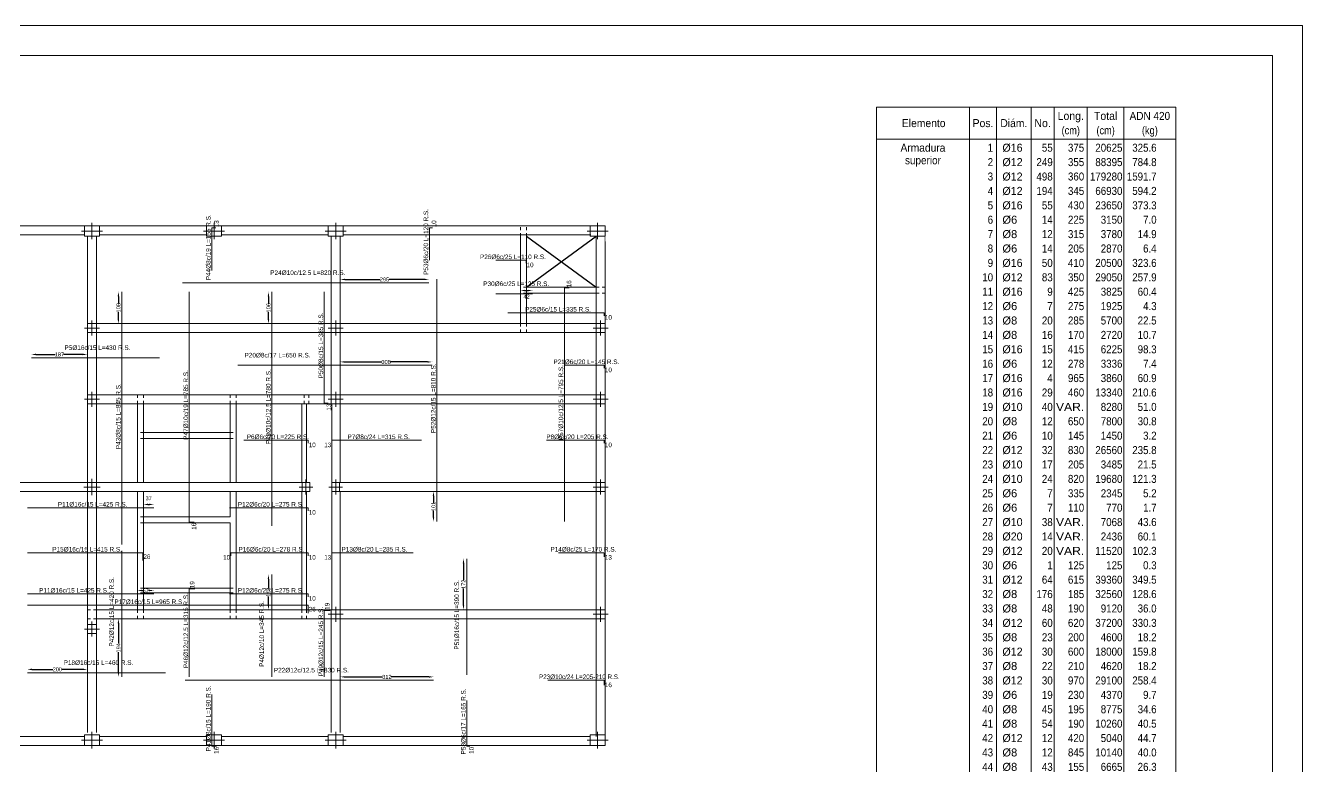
# Model space of a CAD drawing. Header units: millimetres. Extents: x 3 to 479, y -191 to 120.
# Drawn here: x 44.38 to 86.93, y 20.65 to 45.35 of the extents above; entities that cross this region are included whole.
import ezdxf
from ezdxf.enums import TextEntityAlignment as Align

# ---------------------------------------------------------------- set-up
doc = ezdxf.new("R2010")
doc.units = ezdxf.units.MM
doc.linetypes.add('CYPE_PUNTO', pattern=[0.075, 0, -0.075])
doc.linetypes.add('DASHED2', pattern=[0.375, 0.25, -0.125])
for name, color, linetype, lineweight in [('ARR_L_S_POSICION', 5, 'Continuous', 9), ('ARR_LONG_SUP', 4, 'Continuous', 9), ('ARR_LONG_SUP_ROT', 4, 'Continuous', 9), ('ARR_T_S_POSICION', 5, 'Continuous', 9), ('ARR_TRANS_SUP', 4, 'Continuous', 9), ('ARR_TRANS_SUP_ROT', 4, 'Continuous', 9), ('COLUMNAS_EJES', 1, 'Continuous', 9), ('PILAR_HORMIGON', 2, 'Continuous', 0), ('RECUAD_LIMITES', 2, 'Continuous', 0), ('RECUAD_MARCO', 1, 'Continuous', 20), ('SILUETAS', 6, 'Continuous', 5), ('TABLAS', 1, 'Continuous', 9), ('TEXTO_TABLAS', 1, 'Continuous', 0), ('VIG_CARAS', 5, 'Continuous', 0)]:
    doc.layers.add(name, color=color, linetype=linetype, lineweight=lineweight)
doc.styles.add('CYPETXT_0.2_romans', font='arial.ttf', dxfattribs={"height": 0.133333})
doc.styles.add('CYPETXT_romans', font='arial.ttf', dxfattribs={"height": 0.2})
doc.dimstyles.new('cype_arrow', dxfattribs={"dimtxt": 0.18, "dimasz": 0.15, "dimexe": 0.05, "dimexo": 0.05, "dimgap": 0, "dimtad": 0, "dimdec": 4, "dimzin": 0, "dimdsep": 46, "dimtxsty": 'CYPETXT_0.2_romans', "dimcen": 0.09, "dimadec": 0, "dimazin": 0, "dimtfac": 1, "dimtdec": 4, "dimtofl": 0, "dimtmove": 2, "dimatfit": 3, "dimfxl": 1, "dimtolj": 1, "dimtzin": 0, "dimarcsym": 0})

# ---------------------------------------------------------------- blocks, each defined once
blk = doc.blocks.new('Ejes de la columna')
at = {"layer": 'COLUMNAS_EJES'}
for p, q in [((-0.5, 0), (0.5, 0)), ((0, -0.5), (0, 0.5))]:
    blk.add_line(p, q, dxfattribs=at)
blk = doc.blocks.new('LOSA 605')
for p, q in [((63.388, 53.557), (65.702, 51.858)), ((63.388, 51.858), (65.702, 53.557))]:
    blk.add_line(p, q)
at = {"layer": 'PILAR_HORMIGON'}
for points in [[(48.652, 53.557), (49.152, 53.557), (49.152, 53.907), (48.652, 53.907), (48.652, 53.557)], [(52.722, 53.557), (53.222, 53.557), (53.222, 53.907), (52.722, 53.907), (52.722, 53.557)], [(56.777, 53.557), (57.277, 53.557), (57.277, 53.907), (56.777, 53.907), (56.777, 53.557)], [(65.502, 53.557), (66.002, 53.557), (66.002, 53.907), (65.502, 53.907), (65.502, 53.557)], [(48.752, 50.346), (49.052, 50.346), (49.052, 50.646), (48.752, 50.646), (48.752, 50.346)], [(56.877, 50.346), (57.177, 50.346), (57.177, 50.646), (56.877, 50.646), (56.877, 50.346)], [(65.702, 50.346), (66.002, 50.346), (66.002, 50.646), (65.702, 50.646), (65.702, 50.346)], [(48.752, 47.976), (49.052, 47.976), (49.052, 48.276), (48.752, 48.276), (48.752, 47.976)], [(56.877, 47.976), (57.177, 47.976), (57.177, 48.276), (56.877, 48.276), (56.877, 47.976)], [(65.702, 47.976), (66.002, 47.976), (66.002, 48.276), (65.702, 48.276), (65.702, 47.976)], [(48.752, 45.047), (49.052, 45.047), (49.052, 45.347), (48.752, 45.347), (48.752, 45.047)], [(55.909, 45.047), (56.159, 45.047), (56.159, 45.347), (55.909, 45.347), (55.909, 45.047)], [(56.902, 45.047), (57.152, 45.047), (57.152, 45.347), (56.902, 45.347), (56.902, 45.047)], [(65.702, 45.047), (66.002, 45.047), (66.002, 45.347), (65.702, 45.347), (65.702, 45.047)], [(56.877, 40.807), (57.177, 40.807), (57.177, 41.107), (56.877, 41.107), (56.877, 40.807)], [(65.702, 40.807), (66.002, 40.807), (66.002, 41.107), (65.702, 41.107), (65.702, 40.807)], [(48.752, 40.312), (49.052, 40.312), (49.052, 40.612), (48.752, 40.612), (48.752, 40.312)], [(48.652, 36.587), (49.152, 36.587), (49.152, 36.937), (48.652, 36.937), (48.652, 36.587)], [(52.722, 36.587), (53.222, 36.587), (53.222, 36.937), (52.722, 36.937), (52.722, 36.587)], [(56.777, 36.587), (57.277, 36.587), (57.277, 36.937), (56.777, 36.937), (56.777, 36.587)], [(65.502, 36.587), (66.002, 36.587), (66.002, 36.937), (65.502, 36.937), (65.502, 36.587)]]:
    blk.add_lwpolyline(points, close=True, dxfattribs=at)
at = {"layer": 'SILUETAS', "color": 1, "linetype": 'DASHED2', "const_width": 0.02}
blk.add_lwpolyline([(9.274, 53.907), (8.646, 39.587), (11.515, 36.587), (66.002, 36.587), (66.002, 53.907), (9.274, 53.907)], dxfattribs=at)
at = {"layer": 'VIG_CARAS'}
for p, q in [((43.967, 53.907), (48.902, 53.907)), ((48.902, 53.907), (52.972, 53.907)), ((52.972, 53.907), (57.027, 53.907)), ((57.027, 53.907), (66.002, 53.907)), ((44.217, 53.607), (48.652, 53.607)), ((48.752, 53.557), (48.752, 50.646)), ((49.052, 53.557), (49.052, 50.646)), ((49.152, 53.607), (52.722, 53.607)), ((53.222, 53.607), (56.777, 53.607)), ((56.877, 53.557), (56.877, 50.646)), ((57.177, 53.557), (57.177, 50.646)), ((57.277, 53.607), (65.527, 53.607)), ((63.188, 53.557), (63.188, 50.646)), ((63.388, 53.557), (63.388, 50.646)), ((65.702, 53.557), (65.702, 50.646)), ((66.002, 53.382), (66.002, 50.496)), ((63.388, 51.858), (65.702, 51.858)), ((63.388, 51.658), (65.702, 51.658)), ((49.052, 50.646), (56.877, 50.646)), ((57.177, 50.646), (65.702, 50.646)), ((48.752, 50.346), (48.752, 48.276)), ((49.052, 50.346), (49.052, 48.276)), ((49.052, 50.346), (56.877, 50.346)), ((56.877, 50.346), (56.877, 48.276)), ((57.177, 50.346), (57.177, 48.276)), ((57.177, 50.346), (65.702, 50.346)), ((65.702, 50.346), (65.702, 48.276)), ((66.002, 50.496), (66.002, 48.126)), ((49.052, 48.276), (56.877, 48.276)), ((57.177, 48.276), (65.702, 48.276)), ((66.002, 48.126), (66.002, 45.197)), ((48.752, 47.976), (48.752, 45.347)), ((49.052, 47.976), (49.052, 45.347)), ((49.052, 47.976), (56.877, 47.976)), ((50.419, 45.347), (50.419, 47.976)), ((50.619, 45.347), (50.619, 47.976)), ((53.504, 45.347), (53.504, 47.976)), ((53.704, 45.347), (53.704, 47.976)), ((55.902, 45.347), (55.902, 47.976)), ((56.052, 45.347), (56.052, 47.976)), ((56.902, 47.976), (56.902, 45.197)), ((57.177, 47.976), (57.177, 45.347)), ((57.177, 47.976), (66.002, 47.976)), ((65.702, 47.976), (65.702, 45.347)), ((50.619, 47.02), (53.504, 47.02)), ((50.619, 46.82), (53.504, 46.82)), ((44.167, 45.347), (48.752, 45.347)), ((55.909, 45.347), (49.052, 45.347)), ((56.902, 45.197), (56.902, 41.107)), ((65.702, 45.347), (57.177, 45.347)), ((66.002, 45.197), (66.002, 40.957)), ((44.167, 45.047), (48.752, 45.047)), ((48.752, 45.047), (48.752, 40.612)), ((49.052, 45.047), (49.052, 40.612)), ((55.909, 45.047), (49.052, 45.047)), ((50.419, 45.047), (50.419, 41.107)), ((50.619, 45.047), (50.619, 41.107)), ((53.504, 44.203), (53.504, 45.047)), ((53.704, 44.103), (53.704, 45.047)), ((55.902, 41.107), (55.902, 45.047)), ((56.052, 41.107), (56.052, 45.047)), ((57.177, 45.047), (57.177, 41.107)), ((65.702, 45.047), (57.177, 45.047)), ((65.702, 45.047), (65.702, 41.107)), ((50.619, 44.203), (53.504, 44.203)), ((50.619, 44.003), (53.504, 44.003)), ((53.504, 44.003), (53.504, 41.107)), ((53.704, 44.103), (53.704, 41.107)), ((50.619, 41.824), (53.504, 41.824)), ((50.619, 41.674), (53.504, 41.674)), ((49.052, 41.107), (56.877, 41.107)), ((57.177, 41.107), (65.702, 41.107)), ((66.002, 40.957), (66.002, 36.887)), ((49.052, 40.807), (56.877, 40.807)), ((56.877, 40.807), (56.877, 37.012)), ((57.177, 40.807), (57.177, 37.012)), ((57.177, 40.807), (65.702, 40.807)), ((65.702, 40.807), (65.702, 36.887)), ((48.752, 40.312), (48.752, 37.012)), ((49.052, 40.312), (49.052, 37.012)), ((44.217, 36.887), (48.652, 36.887)), ((49.152, 36.887), (52.722, 36.887)), ((53.222, 36.887), (56.777, 36.887)), ((57.277, 36.887), (65.502, 36.887)), ((43.967, 36.587), (48.902, 36.587)), ((48.902, 36.587), (52.972, 36.587)), ((52.972, 36.587), (57.027, 36.587))]:
    blk.add_line(p, q, dxfattribs=at)
at = {"layer": 'VIG_CARAS', "linetype": 'CYPE_PUNTO'}
for p, q in [((63.188, 53.557), (63.188, 53.857)), ((63.388, 53.557), (63.388, 53.857)), ((63.388, 51.858), (63.188, 51.858)), ((63.388, 51.658), (63.188, 51.658)), ((65.702, 51.858), (66.002, 51.858)), ((65.702, 51.658), (66.002, 51.658)), ((63.188, 50.646), (63.188, 50.346)), ((63.388, 50.646), (63.388, 50.346)), ((50.419, 47.976), (50.419, 48.276)), ((50.619, 47.976), (50.619, 48.276)), ((53.504, 47.976), (53.504, 48.276)), ((53.704, 47.976), (53.704, 48.276)), ((55.976, 47.976), (55.976, 48.276)), ((56.126, 47.976), (56.126, 48.276)), ((50.619, 47.02), (50.419, 47.02)), ((50.619, 46.82), (50.419, 46.82)), ((53.504, 47.02), (53.704, 47.02)), ((53.504, 46.82), (53.704, 46.82)), ((50.419, 45.347), (50.619, 45.347)), ((53.504, 45.347), (53.704, 45.347)), ((50.619, 45.047), (50.419, 45.047)), ((53.504, 45.047), (53.704, 45.047)), ((50.619, 44.203), (50.419, 44.203)), ((50.619, 44.003), (50.419, 44.003)), ((50.619, 41.824), (50.419, 41.824)), ((53.504, 41.824), (53.704, 41.824)), ((50.619, 41.674), (50.419, 41.674)), ((53.504, 41.674), (53.704, 41.674)), ((49.052, 41.107), (48.752, 41.107)), ((50.419, 41.107), (50.419, 40.807)), ((50.619, 41.107), (50.619, 40.807)), ((53.504, 41.107), (53.504, 40.807)), ((53.704, 41.107), (53.704, 40.807)), ((55.902, 41.107), (55.902, 40.807)), ((56.052, 41.107), (56.052, 40.807)), ((49.052, 40.807), (48.752, 40.807))]:
    blk.add_line(p, q, dxfattribs=at)
at = {"layer": 'VIG_CARAS'}
blk.add_lwpolyline([(57.027, 36.587), (66.002, 36.587), (66.002, 36.712)], dxfattribs=at)
at = {"layer": 'COLUMNAS_EJES'}
for p, xscale, yscale in [((48.902, 53.732), 0.7, 0.55), ((52.972, 53.732), 0.7, 0.55), ((57.027, 53.732), 0.7, 0.55), ((65.752, 53.732), 0.7, 0.55), ((48.902, 50.496), 0.5, 0.5), ((57.027, 50.496), 0.5, 0.5), ((65.852, 50.496), 0.5, 0.5), ((48.902, 48.126), 0.5, 0.5), ((57.027, 48.126), 0.5, 0.5), ((65.852, 48.126), 0.5, 0.5), ((48.902, 45.197), 0.55, 0.55), ((48.902, 45.197), 0.5, 0.5), ((56.034, 45.197), 0.4500000000000001, 0.5), ((57.027, 45.197), 0.4500000000000001, 0.5), ((65.852, 45.197), 0.5, 0.5), ((57.027, 40.957), 0.5, 0.5), ((65.852, 40.957), 0.5, 0.5), ((48.902, 40.462), 0.5, 0.5), ((48.902, 36.762), 0.7, 0.55), ((52.972, 36.762), 0.7, 0.55), ((57.027, 36.762), 0.7, 0.55), ((65.752, 36.762), 0.7, 0.55)]:
    blk.add_blockref('Ejes de la columna', p, dxfattribs=dict(at, xscale=xscale, yscale=yscale))
blk = doc.blocks.new('*D81')
at = {"layer": 'ARR_L_S_POSICION', "color": 0, "lineweight": -2, "transparency": 16777216}
for p, q in [((44.722, 34.389), (45.363, 34.389)), ((46.285, 34.389), (45.645, 34.389)), ((46.435, 34.389), (46.435, 34.389))]:
    blk.add_line(p, q, dxfattribs=at)
at = {"layer": 'ARR_L_S_POSICION', "color": 0, "transparency": 16777216}
for points in [[(44.722, 34.414), (44.722, 34.364), (44.572, 34.389)], [(46.285, 34.414), (46.285, 34.364), (46.435, 34.389)]]:
    blk.add_solid(points, dxfattribs=at)
at = {"layer": 'Defpoints', "color": 0, "transparency": 16777216}
for p in [(44.572, 34.389), (46.435, 34.389), (46.435, 34.389)]:
    blk.add_point(p, dxfattribs=at)
at = {"layer": 'ARR_L_S_POSICION', "color": 0, "transparency": 16777216, "insert": (45.504, 34.389), "char_height": 0.1333, "attachment_point": 5, "style": 'CYPETXT_0.2_romans'}
blk.add_mtext('\\A1;187', dxfattribs=at)
blk = doc.blocks.new('*D89')
at = {"layer": 'ARR_L_S_POSICION', "color": 0, "lineweight": -2, "transparency": 16777216}
for p, q in [((48.455, 29.389), (48.505, 29.389)), ((48.655, 29.389), (48.655, 29.389))]:
    blk.add_line(p, q, dxfattribs=at)
at = {"layer": 'ARR_L_S_POSICION', "color": 0, "transparency": 16777216}
for points in [[(48.455, 29.414), (48.455, 29.364), (48.305, 29.389)], [(48.505, 29.414), (48.505, 29.364), (48.655, 29.389)]]:
    blk.add_solid(points, dxfattribs=at)
at = {"layer": 'Defpoints', "color": 0, "transparency": 16777216}
for p in [(48.305, 29.389), (48.655, 29.389), (48.655, 29.389)]:
    blk.add_point(p, dxfattribs=at)
at = {"layer": 'ARR_L_S_POSICION', "color": 0, "transparency": 16777216, "insert": (48.48, 29.594), "char_height": 0.1333, "attachment_point": 5, "style": 'CYPETXT_0.2_romans'}
blk.add_mtext('\\A1;37', dxfattribs=at)
blk = doc.blocks.new('*D90')
at = {"layer": 'ARR_L_S_POSICION', "color": 0, "lineweight": -2, "transparency": 16777216}
for p, q in [((44.588, 23.889), (45.289, 23.889)), ((46.285, 23.889), (45.585, 23.889)), ((46.435, 23.889), (46.435, 23.889))]:
    blk.add_line(p, q, dxfattribs=at)
at = {"layer": 'ARR_L_S_POSICION', "color": 0, "transparency": 16777216}
for points in [[(44.588, 23.914), (44.588, 23.864), (44.438, 23.889)], [(46.285, 23.914), (46.285, 23.864), (46.435, 23.889)]]:
    blk.add_solid(points, dxfattribs=at)
at = {"layer": 'Defpoints', "color": 0, "transparency": 16777216}
for p in [(44.438, 23.889), (46.435, 23.889), (46.435, 23.889)]:
    blk.add_point(p, dxfattribs=at)
at = {"layer": 'ARR_L_S_POSICION', "color": 0, "transparency": 16777216, "insert": (45.437, 23.889), "char_height": 0.1333, "attachment_point": 5, "style": 'CYPETXT_0.2_romans'}
blk.add_mtext('\\A1;200', dxfattribs=at)
blk = doc.blocks.new('*D91')
at = {"layer": 'ARR_L_S_POSICION', "color": 0, "lineweight": -2, "transparency": 16777216}
for p, q in [((55.015, 34.139), (56.247, 34.139)), ((57.773, 34.139), (56.542, 34.139)), ((57.923, 34.139), (57.923, 34.139))]:
    blk.add_line(p, q, dxfattribs=at)
at = {"layer": 'ARR_L_S_POSICION', "color": 0, "transparency": 16777216}
for points in [[(55.015, 34.164), (55.015, 34.114), (54.865, 34.139)], [(57.773, 34.164), (57.773, 34.114), (57.923, 34.139)]]:
    blk.add_solid(points, dxfattribs=at)
at = {"layer": 'Defpoints', "color": 0, "transparency": 16777216}
for p in [(54.865, 34.139), (57.923, 34.139), (57.923, 34.139)]:
    blk.add_point(p, dxfattribs=at)
at = {"layer": 'ARR_L_S_POSICION', "color": 0, "transparency": 16777216, "insert": (56.394, 34.139), "char_height": 0.1333, "attachment_point": 5, "style": 'CYPETXT_0.2_romans'}
blk.add_mtext('\\A1;308', dxfattribs=at)
blk = doc.blocks.new('*D92')
at = {"layer": 'ARR_L_S_POSICION', "color": 0, "lineweight": -2, "transparency": 16777216}
for p, q in [((55.015, 23.639), (56.272, 23.639)), ((57.822, 23.639), (56.565, 23.639)), ((57.972, 23.639), (57.972, 23.639))]:
    blk.add_line(p, q, dxfattribs=at)
at = {"layer": 'ARR_L_S_POSICION', "color": 0, "transparency": 16777216}
for points in [[(55.015, 23.664), (55.015, 23.614), (54.865, 23.639)], [(57.822, 23.664), (57.822, 23.614), (57.972, 23.639)]]:
    blk.add_solid(points, dxfattribs=at)
at = {"layer": 'Defpoints', "color": 0, "transparency": 16777216}
for p in [(54.865, 23.639), (57.972, 23.639), (57.972, 23.639)]:
    blk.add_point(p, dxfattribs=at)
at = {"layer": 'ARR_L_S_POSICION', "color": 0, "transparency": 16777216, "insert": (56.419, 23.639), "char_height": 0.1333, "attachment_point": 5, "style": 'CYPETXT_0.2_romans'}
blk.add_mtext('\\A1;312', dxfattribs=at)
blk = doc.blocks.new('*D93')
at = {"layer": 'ARR_L_S_POSICION', "color": 0, "lineweight": -2, "transparency": 16777216}
for p, q in [((55.015, 36.889), (56.192, 36.889)), ((57.666, 36.889), (56.49, 36.889)), ((57.816, 36.889), (57.816, 36.889))]:
    blk.add_line(p, q, dxfattribs=at)
at = {"layer": 'ARR_L_S_POSICION', "color": 0, "transparency": 16777216}
for points in [[(55.015, 36.914), (55.015, 36.864), (54.865, 36.889)], [(57.666, 36.914), (57.666, 36.864), (57.816, 36.889)]]:
    blk.add_solid(points, dxfattribs=at)
at = {"layer": 'Defpoints', "color": 0, "transparency": 16777216}
for p in [(54.865, 36.889), (57.816, 36.889), (57.816, 36.889)]:
    blk.add_point(p, dxfattribs=at)
at = {"layer": 'ARR_L_S_POSICION', "color": 0, "transparency": 16777216, "insert": (56.341, 36.889), "char_height": 0.1333, "attachment_point": 5, "style": 'CYPETXT_0.2_romans'}
blk.add_mtext('\\A1;295', dxfattribs=at)
blk = doc.blocks.new('*D95')
at = {"layer": 'ARR_L_S_POSICION', "color": 0, "lineweight": -2, "transparency": 16777216}
for p, q in [((48.255, 26.519), (48.285, 26.519)), ((48.505, 26.519), (48.476, 26.519)), ((48.655, 26.519), (48.655, 26.519))]:
    blk.add_line(p, q, dxfattribs=at)
at = {"layer": 'ARR_L_S_POSICION', "color": 0, "transparency": 16777216}
for points in [[(48.255, 26.544), (48.255, 26.494), (48.105, 26.519)], [(48.505, 26.544), (48.505, 26.494), (48.655, 26.519)]]:
    blk.add_solid(points, dxfattribs=at)
at = {"layer": 'Defpoints', "color": 0, "transparency": 16777216}
for p in [(48.105, 26.519), (48.655, 26.519), (48.655, 26.519)]:
    blk.add_point(p, dxfattribs=at)
at = {"layer": 'ARR_L_S_POSICION', "color": 0, "transparency": 16777216, "insert": (48.38, 26.519), "char_height": 0.1333, "attachment_point": 5, "style": 'CYPETXT_0.2_romans'}
blk.add_mtext('\\A1;57', dxfattribs=at)
blk = doc.blocks.new('*D96')
at = {"layer": 'ARR_L_S_POSICION', "color": 0, "lineweight": -2, "transparency": 16777216}
for p, q in [((61.025, 36.519), (61.125, 36.519)), ((61.275, 36.519), (61.275, 36.519))]:
    blk.add_line(p, q, dxfattribs=at)
at = {"layer": 'ARR_L_S_POSICION', "color": 0, "transparency": 16777216}
for points in [[(61.025, 36.544), (61.025, 36.494), (60.875, 36.519)], [(61.125, 36.544), (61.125, 36.494), (61.275, 36.519)]]:
    blk.add_solid(points, dxfattribs=at)
at = {"layer": 'Defpoints', "color": 0, "transparency": 16777216}
for p in [(60.875, 36.519), (61.275, 36.519), (61.275, 36.519)]:
    blk.add_point(p, dxfattribs=at)
at = {"layer": 'ARR_L_S_POSICION', "color": 0, "transparency": 16777216, "insert": (61.075, 36.319), "char_height": 0.1333, "attachment_point": 5, "style": 'CYPETXT_0.2_romans'}
blk.add_mtext('\\A1;42', dxfattribs=at)
blk = doc.blocks.new('*D70')
at = {"layer": 'ARR_T_S_POSICION', "color": 0, "lineweight": -2, "transparency": 16777216}
for p, q in [((47.472, 25.577), (47.472, 25.577)), ((47.472, 25.427), (47.472, 24.749)), ((47.472, 23.791), (47.472, 24.468))]:
    blk.add_line(p, q, dxfattribs=at)
at = {"layer": 'ARR_T_S_POSICION', "color": 0, "transparency": 16777216}
for points in [[(47.447, 25.427), (47.497, 25.427), (47.472, 25.577)], [(47.447, 23.791), (47.497, 23.791), (47.472, 23.641)]]:
    blk.add_solid(points, dxfattribs=at)
at = {"layer": 'Defpoints', "color": 0, "transparency": 16777216}
for p in [(47.472, 25.577), (47.472, 25.577), (47.472, 23.641)]:
    blk.add_point(p, dxfattribs=at)
at = {"layer": 'ARR_T_S_POSICION', "color": 0, "transparency": 16777216, "insert": (47.472, 24.609), "char_height": 0.1333, "attachment_point": 5, "rotation": 90, "style": 'CYPETXT_0.2_romans'}
blk.add_mtext('\\A1;194', dxfattribs=at)
blk = doc.blocks.new('*D71')
at = {"layer": 'ARR_T_S_POSICION', "color": 0, "lineweight": -2, "transparency": 16777216}
for p, q in [((47.472, 36.474), (47.472, 36.474)), ((47.472, 36.324), (47.472, 36.086)), ((47.472, 35.567), (47.472, 35.804))]:
    blk.add_line(p, q, dxfattribs=at)
at = {"layer": 'ARR_T_S_POSICION', "color": 0, "transparency": 16777216}
for points in [[(47.447, 36.324), (47.497, 36.324), (47.472, 36.474)], [(47.447, 35.567), (47.497, 35.567), (47.472, 35.417)]]:
    blk.add_solid(points, dxfattribs=at)
at = {"layer": 'Defpoints', "color": 0, "transparency": 16777216}
for p in [(47.472, 36.474), (47.472, 36.474), (47.472, 35.417)]:
    blk.add_point(p, dxfattribs=at)
at = {"layer": 'ARR_T_S_POSICION', "color": 0, "transparency": 16777216, "insert": (47.472, 35.945), "char_height": 0.1333, "attachment_point": 5, "rotation": 90, "style": 'CYPETXT_0.2_romans'}
blk.add_mtext('\\A1;108', dxfattribs=at)
blk = doc.blocks.new('*D73')
at = {"layer": 'ARR_T_S_POSICION', "color": 0, "lineweight": -2, "transparency": 16777216}
for p, q in [((52.472, 27.048), (52.472, 27.048)), ((52.472, 26.898), (52.472, 26.603)), ((52.472, 26.027), (52.472, 26.321))]:
    blk.add_line(p, q, dxfattribs=at)
at = {"layer": 'ARR_T_S_POSICION', "color": 0, "transparency": 16777216}
for points in [[(52.447, 26.898), (52.497, 26.898), (52.472, 27.048)], [(52.447, 26.027), (52.497, 26.027), (52.472, 25.877)]]:
    blk.add_solid(points, dxfattribs=at)
at = {"layer": 'Defpoints', "color": 0, "transparency": 16777216}
for p in [(52.472, 27.048), (52.472, 27.048), (52.472, 25.877)]:
    blk.add_point(p, dxfattribs=at)
at = {"layer": 'ARR_T_S_POSICION', "color": 0, "transparency": 16777216, "insert": (52.472, 26.462), "char_height": 0.1333, "attachment_point": 5, "rotation": 90, "style": 'CYPETXT_0.2_romans'}
blk.add_mtext('\\A1;119', dxfattribs=at)
blk = doc.blocks.new('*D74')
at = {"layer": 'ARR_T_S_POSICION', "color": 0, "lineweight": -2, "transparency": 16777216}
for p, q in [((52.472, 36.474), (52.472, 36.474)), ((52.472, 36.324), (52.472, 36.086)), ((52.472, 35.567), (52.472, 35.804))]:
    blk.add_line(p, q, dxfattribs=at)
at = {"layer": 'ARR_T_S_POSICION', "color": 0, "transparency": 16777216}
for points in [[(52.447, 36.324), (52.497, 36.324), (52.472, 36.474)], [(52.447, 35.567), (52.497, 35.567), (52.472, 35.417)]]:
    blk.add_solid(points, dxfattribs=at)
at = {"layer": 'Defpoints', "color": 0, "transparency": 16777216}
for p in [(52.472, 36.474), (52.472, 36.474), (52.472, 35.417)]:
    blk.add_point(p, dxfattribs=at)
at = {"layer": 'ARR_T_S_POSICION', "color": 0, "transparency": 16777216, "insert": (52.472, 35.945), "char_height": 0.1333, "attachment_point": 5, "rotation": 90, "style": 'CYPETXT_0.2_romans'}
blk.add_mtext('\\A1;106', dxfattribs=at)
blk = doc.blocks.new('*D76')
at = {"layer": 'ARR_T_S_POSICION', "color": 0, "lineweight": -2, "transparency": 16777216}
for p, q in [((58.972, 27.577), (58.972, 27.577)), ((58.972, 27.427), (58.972, 26.868)), ((58.972, 26.027), (58.972, 26.587))]:
    blk.add_line(p, q, dxfattribs=at)
at = {"layer": 'ARR_T_S_POSICION', "color": 0, "transparency": 16777216}
for points in [[(58.947, 27.427), (58.997, 27.427), (58.972, 27.577)], [(58.947, 26.027), (58.997, 26.027), (58.972, 25.877)]]:
    blk.add_solid(points, dxfattribs=at)
at = {"layer": 'Defpoints', "color": 0, "transparency": 16777216}
for p in [(58.972, 27.577), (58.972, 27.577), (58.972, 25.877)]:
    blk.add_point(p, dxfattribs=at)
at = {"layer": 'ARR_T_S_POSICION', "color": 0, "transparency": 16777216, "insert": (58.972, 26.727), "char_height": 0.1333, "attachment_point": 5, "rotation": 90, "style": 'CYPETXT_0.2_romans'}
blk.add_mtext('\\A1;172', dxfattribs=at)
blk = doc.blocks.new('*D77')
at = {"layer": 'ARR_T_S_POSICION', "color": 0, "lineweight": -2, "transparency": 16777216}
for p, q in [((57.972, 29.817), (57.972, 29.817)), ((57.972, 29.667), (57.972, 29.446)), ((57.972, 28.969), (57.972, 29.19))]:
    blk.add_line(p, q, dxfattribs=at)
at = {"layer": 'ARR_T_S_POSICION', "color": 0, "transparency": 16777216}
for points in [[(57.947, 29.667), (57.997, 29.667), (57.972, 29.817)], [(57.947, 28.969), (57.997, 28.969), (57.972, 28.819)]]:
    blk.add_solid(points, dxfattribs=at)
at = {"layer": 'Defpoints', "color": 0, "transparency": 16777216}
for p in [(57.972, 29.817), (57.972, 29.817), (57.972, 28.819)]:
    blk.add_point(p, dxfattribs=at)
at = {"layer": 'ARR_T_S_POSICION', "color": 0, "transparency": 16777216, "insert": (57.972, 29.318), "char_height": 0.1333, "attachment_point": 5, "rotation": 90, "style": 'CYPETXT_0.2_romans'}
blk.add_mtext('\\A1;101', dxfattribs=at)
blk = doc.blocks.new('TABLA2')
at = {"layer": 'TABLAS'}
for p, q in [((198.47, 89.967), (198.47, 91.077)), ((198.47, 91.077), (208.446, 91.077)), ((201.57, 89.967), (201.57, 91.077)), ((202.474, 89.967), (202.474, 91.077)), ((203.622, 89.967), (203.622, 91.077)), ((204.394, 89.967), (204.394, 91.077)), ((205.498, 89.967), (205.498, 91.077)), ((206.718, 89.967), (206.718, 91.077)), ((208.446, 89.967), (208.446, 91.077)), ((198.47, 90.017), (208.446, 90.017)), ((198.47, 59.147), (198.47, 89.967)), ((201.57, 59.147), (201.57, 89.967)), ((202.474, 59.677), (202.474, 89.967)), ((203.622, 59.677), (203.622, 89.967)), ((204.394, 59.677), (204.394, 89.967)), ((205.498, 59.677), (205.498, 89.967)), ((206.718, 59.147), (206.718, 89.967)), ((208.446, 59.147), (208.446, 89.967))]:
    blk.add_line(p, q, dxfattribs=at)
at = {"layer": 'TEXTO_TABLAS', "style": 'CYPETXT_romans'}
for s, width, p in [('Elemento', 0.923378, (200.045, 90.547)), ('Pos.', 0.930268, (202.022, 90.547)), ('Diám.', 0.924488, (203.048, 90.547)), ('No.', 0.948905, (204.008, 90.547)), ('Long.', 0.9375, (204.946, 90.787)), ('Total', 0.935673, (206.108, 90.787)), ('ADN 420', 0.893197, (207.582, 90.787)), ('(cm)', 0.819001, (204.946, 90.307)), ('(cm)', 0.819001, (206.108, 90.307)), ('(kg)', 0.827954, (207.582, 90.307)), ('Armadura', 0.914305, (200.02, 89.727)), ('superior', 0.889435, (200.02, 89.308))]:
    blk.add_text(s, height=0.2667, dxfattribs=dict(at, width=width)).set_placement(p, align=Align.MIDDLE_CENTER)
for s, height, width, p in [('1', 0.267, 0.872274, (202.358, 89.727)), ('55', 0.2667, 0.872274, (204.344, 89.727)), ('375', 0.2667, 0.872274, (205.394, 89.727)), ('20625', 0.2667, 0.872274, (206.668, 89.727)), ('325.6', 0.2667, 0.869965, (207.806, 89.727)), ('2', 0.267, 0.872274, (202.358, 89.247)), ('249', 0.2667, 0.872274, (204.344, 89.247)), ('355', 0.2667, 0.872274, (205.394, 89.247)), ('88395', 0.2667, 0.872274, (206.668, 89.247)), ('784.8', 0.2667, 0.869965, (207.806, 89.247)), ('3', 0.267, 0.872274, (202.358, 88.767)), ('498', 0.2667, 0.872274, (204.344, 88.767)), ('360', 0.2667, 0.872274, (205.394, 88.767)), ('179280', 0.2667, 0.872274, (206.668, 88.767)), ('1591.7', 0.2667, 0.870384, (207.806, 88.767)), ('4', 0.267, 0.872274, (202.358, 88.287)), ('194', 0.2667, 0.872274, (204.344, 88.287)), ('345', 0.2667, 0.872274, (205.394, 88.287)), ('66930', 0.2667, 0.872274, (206.668, 88.287)), ('594.2', 0.2667, 0.869965, (207.806, 88.287)), ('5', 0.267, 0.872274, (202.358, 87.807)), ('55', 0.2667, 0.872274, (204.344, 87.807)), ('430', 0.2667, 0.872274, (205.394, 87.807)), ('23650', 0.2667, 0.872274, (206.668, 87.807)), ('373.3', 0.2667, 0.869965, (207.806, 87.807)), ('6', 0.267, 0.872274, (202.358, 87.327)), ('14', 0.2667, 0.872274, (204.344, 87.327)), ('225', 0.2667, 0.872274, (205.394, 87.327)), ('3150', 0.2667, 0.872274, (206.668, 87.327)), ('7.0', 0.2667, 0.868127, (207.806, 87.327)), ('7', 0.267, 0.872274, (202.358, 86.847)), ('12', 0.2667, 0.872274, (204.344, 86.847)), ('315', 0.2667, 0.872274, (205.394, 86.847)), ('3780', 0.2667, 0.872274, (206.668, 86.847)), ('14.9', 0.2667, 0.869308, (207.806, 86.847)), ('8', 0.267, 0.872274, (202.358, 86.367)), ('14', 0.2667, 0.872274, (204.344, 86.367)), ('205', 0.2667, 0.872274, (205.394, 86.367)), ('2870', 0.2667, 0.872274, (206.668, 86.367)), ('6.4', 0.2667, 0.868127, (207.806, 86.367)), ('9', 0.267, 0.872274, (202.358, 85.887)), ('50', 0.2667, 0.872274, (204.344, 85.887)), ('410', 0.2667, 0.872274, (205.394, 85.887)), ('20500', 0.2667, 0.872274, (206.668, 85.887)), ('323.6', 0.2667, 0.869965, (207.806, 85.887)), ('10', 0.2667, 0.872274, (202.358, 85.407)), ('83', 0.2667, 0.872274, (204.344, 85.407)), ('350', 0.2667, 0.872274, (205.394, 85.407)), ('29050', 0.2667, 0.872274, (206.668, 85.407)), ('257.9', 0.2667, 0.869965, (207.806, 85.407)), ('11', 0.2667, 0.872274, (202.358, 84.927)), ('9', 0.267, 0.872274, (204.344, 84.927)), ('425', 0.2667, 0.872274, (205.394, 84.927)), ('3825', 0.2667, 0.872274, (206.668, 84.927)), ('60.4', 0.2667, 0.869308, (207.806, 84.927)), ('12', 0.2667, 0.872274, (202.358, 84.447)), ('7', 0.267, 0.872274, (204.344, 84.447)), ('275', 0.2667, 0.872274, (205.394, 84.447)), ('1925', 0.2667, 0.872274, (206.668, 84.447)), ('4.3', 0.2667, 0.868127, (207.806, 84.447)), ('13', 0.2667, 0.872274, (202.358, 83.967)), ('20', 0.2667, 0.872274, (204.344, 83.967)), ('285', 0.2667, 0.872274, (205.394, 83.967)), ('5700', 0.2667, 0.872274, (206.668, 83.967)), ('22.5', 0.2667, 0.869308, (207.806, 83.967)), ('14', 0.2667, 0.872274, (202.358, 83.487)), ('16', 0.2667, 0.872274, (204.344, 83.487)), ('170', 0.2667, 0.872274, (205.394, 83.487)), ('2720', 0.2667, 0.872274, (206.668, 83.487)), ('10.7', 0.2667, 0.869308, (207.806, 83.487)), ('15', 0.2667, 0.872274, (202.358, 83.007)), ('15', 0.2667, 0.872274, (204.344, 83.007)), ('415', 0.2667, 0.872274, (205.394, 83.007)), ('6225', 0.2667, 0.872274, (206.668, 83.007)), ('98.3', 0.2667, 0.869308, (207.806, 83.007)), ('16', 0.2667, 0.872274, (202.358, 82.527)), ('12', 0.2667, 0.872274, (204.344, 82.527)), ('278', 0.2667, 0.872274, (205.394, 82.527)), ('3336', 0.2667, 0.872274, (206.668, 82.527)), ('7.4', 0.2667, 0.868127, (207.806, 82.527)), ('17', 0.2667, 0.872274, (202.358, 82.047)), ('4', 0.267, 0.872274, (204.344, 82.047)), ('965', 0.2667, 0.872274, (205.394, 82.047)), ('3860', 0.2667, 0.872274, (206.668, 82.047)), ('60.9', 0.2667, 0.869308, (207.806, 82.047)), ('18', 0.2667, 0.872274, (202.358, 81.567)), ('29', 0.2667, 0.872274, (204.344, 81.567)), ('460', 0.2667, 0.872274, (205.394, 81.567)), ('13340', 0.2667, 0.872274, (206.668, 81.567)), ('210.6', 0.2667, 0.869965, (207.806, 81.567)), ('19', 0.2667, 0.872274, (202.358, 81.087)), ('40', 0.2667, 0.872274, (204.344, 81.087)), ('VAR.', 0.2667, 1.082999, (205.394, 81.087)), ('8280', 0.2667, 0.872274, (206.668, 81.087)), ('51.0', 0.2667, 0.869308, (207.806, 81.087)), ('20', 0.2667, 0.872274, (202.358, 80.607)), ('12', 0.2667, 0.872274, (204.344, 80.607)), ('650', 0.2667, 0.872274, (205.394, 80.607)), ('7800', 0.2667, 0.872274, (206.668, 80.607)), ('30.8', 0.2667, 0.869308, (207.806, 80.607)), ('21', 0.2667, 0.872274, (202.358, 80.127)), ('10', 0.2667, 0.872274, (204.344, 80.127)), ('145', 0.2667, 0.872274, (205.394, 80.127)), ('1450', 0.2667, 0.872274, (206.668, 80.127)), ('3.2', 0.2667, 0.868127, (207.806, 80.127)), ('22', 0.2667, 0.872274, (202.358, 79.647)), ('32', 0.2667, 0.872274, (204.344, 79.647)), ('830', 0.2667, 0.872274, (205.394, 79.647)), ('26560', 0.2667, 0.872274, (206.668, 79.647)), ('235.8', 0.2667, 0.869965, (207.806, 79.647)), ('23', 0.2667, 0.872274, (202.358, 79.167)), ('17', 0.2667, 0.872274, (204.344, 79.167)), ('205', 0.2667, 0.872274, (205.394, 79.167)), ('3485', 0.2667, 0.872274, (206.668, 79.167)), ('21.5', 0.2667, 0.869308, (207.806, 79.167)), ('24', 0.2667, 0.872274, (202.358, 78.687)), ('24', 0.2667, 0.872274, (204.344, 78.687)), ('820', 0.2667, 0.872274, (205.394, 78.687)), ('19680', 0.2667, 0.872274, (206.668, 78.687)), ('121.3', 0.2667, 0.869965, (207.806, 78.687)), ('25', 0.2667, 0.872274, (202.358, 78.207)), ('7', 0.267, 0.872274, (204.344, 78.207)), ('335', 0.2667, 0.872274, (205.394, 78.207)), ('2345', 0.2667, 0.872274, (206.668, 78.207)), ('5.2', 0.2667, 0.868127, (207.806, 78.207)), ('26', 0.2667, 0.872274, (202.358, 77.727)), ('7', 0.267, 0.872274, (204.344, 77.727)), ('110', 0.2667, 0.872274, (205.394, 77.727)), ('770', 0.2667, 0.872274, (206.668, 77.727)), ('1.7', 0.2667, 0.868127, (207.806, 77.727)), ('27', 0.2667, 0.872274, (202.358, 77.247)), ('38', 0.2667, 0.872274, (204.344, 77.247)), ('VAR.', 0.2667, 1.082999, (205.394, 77.247)), ('7068', 0.2667, 0.872274, (206.668, 77.247)), ('43.6', 0.2667, 0.869308, (207.806, 77.247)), ('28', 0.2667, 0.872274, (202.358, 76.767)), ('14', 0.2667, 0.872274, (204.344, 76.767)), ('VAR.', 0.2667, 1.082999, (205.394, 76.767)), ('2436', 0.2667, 0.872274, (206.668, 76.767)), ('60.1', 0.2667, 0.869308, (207.806, 76.767)), ('29', 0.2667, 0.872274, (202.358, 76.287)), ('20', 0.2667, 0.872274, (204.344, 76.287)), ('VAR.', 0.2667, 1.082999, (205.394, 76.287)), ('11520', 0.2667, 0.872274, (206.668, 76.287)), ('102.3', 0.2667, 0.869965, (207.806, 76.287)), ('30', 0.2667, 0.872274, (202.358, 75.807)), ('1', 0.267, 0.872274, (204.344, 75.807)), ('125', 0.2667, 0.872274, (205.394, 75.807)), ('125', 0.2667, 0.872274, (206.668, 75.807)), ('0.3', 0.2667, 0.868127, (207.806, 75.807)), ('31', 0.2667, 0.872274, (202.358, 75.327)), ('64', 0.2667, 0.872274, (204.344, 75.327)), ('615', 0.2667, 0.872274, (205.394, 75.327)), ('39360', 0.2667, 0.872274, (206.668, 75.327)), ('349.5', 0.2667, 0.869965, (207.806, 75.327)), ('32', 0.2667, 0.872274, (202.358, 74.847)), ('176', 0.2667, 0.872274, (204.344, 74.847)), ('185', 0.2667, 0.872274, (205.394, 74.847)), ('32560', 0.2667, 0.872274, (206.668, 74.847)), ('128.6', 0.2667, 0.869965, (207.806, 74.847)), ('33', 0.2667, 0.872274, (202.358, 74.367)), ('48', 0.2667, 0.872274, (204.344, 74.367)), ('190', 0.2667, 0.872274, (205.394, 74.367)), ('9120', 0.2667, 0.872274, (206.668, 74.367)), ('36.0', 0.2667, 0.869308, (207.806, 74.367)), ('34', 0.2667, 0.872274, (202.358, 73.887)), ('60', 0.2667, 0.872274, (204.344, 73.887)), ('620', 0.2667, 0.872274, (205.394, 73.887)), ('37200', 0.2667, 0.872274, (206.668, 73.887)), ('330.3', 0.2667, 0.869965, (207.806, 73.887)), ('35', 0.2667, 0.872274, (202.358, 73.407)), ('23', 0.2667, 0.872274, (204.344, 73.407)), ('200', 0.2667, 0.872274, (205.394, 73.407)), ('4600', 0.2667, 0.872274, (206.668, 73.407)), ('18.2', 0.2667, 0.869308, (207.806, 73.407)), ('36', 0.2667, 0.872274, (202.358, 72.927)), ('30', 0.2667, 0.872274, (204.344, 72.927)), ('600', 0.2667, 0.872274, (205.394, 72.927)), ('18000', 0.2667, 0.872274, (206.668, 72.927)), ('159.8', 0.2667, 0.869965, (207.806, 72.927)), ('37', 0.2667, 0.872274, (202.358, 72.447)), ('22', 0.2667, 0.872274, (204.344, 72.447)), ('210', 0.2667, 0.872274, (205.394, 72.447)), ('4620', 0.2667, 0.872274, (206.668, 72.447)), ('18.2', 0.2667, 0.869308, (207.806, 72.447)), ('38', 0.2667, 0.872274, (202.358, 71.967)), ('30', 0.2667, 0.872274, (204.344, 71.967)), ('970', 0.2667, 0.872274, (205.394, 71.967)), ('29100', 0.2667, 0.872274, (206.668, 71.967)), ('258.4', 0.2667, 0.869965, (207.806, 71.967)), ('39', 0.2667, 0.872274, (202.358, 71.487)), ('19', 0.2667, 0.872274, (204.344, 71.487)), ('230', 0.2667, 0.872274, (205.394, 71.487)), ('4370', 0.2667, 0.872274, (206.668, 71.487)), ('9.7', 0.2667, 0.868127, (207.806, 71.487)), ('40', 0.2667, 0.872274, (202.358, 71.007)), ('45', 0.2667, 0.872274, (204.344, 71.007)), ('195', 0.2667, 0.872274, (205.394, 71.007)), ('8775', 0.2667, 0.872274, (206.668, 71.007)), ('34.6', 0.2667, 0.869308, (207.806, 71.007)), ('41', 0.2667, 0.872274, (202.358, 70.527)), ('54', 0.2667, 0.872274, (204.344, 70.527)), ('190', 0.2667, 0.872274, (205.394, 70.527)), ('10260', 0.2667, 0.872274, (206.668, 70.527)), ('40.5', 0.2667, 0.869308, (207.806, 70.527)), ('42', 0.2667, 0.872274, (202.358, 70.047)), ('12', 0.2667, 0.872274, (204.344, 70.047)), ('420', 0.2667, 0.872274, (205.394, 70.047)), ('5040', 0.2667, 0.872274, (206.668, 70.047)), ('44.7', 0.2667, 0.869308, (207.806, 70.047)), ('43', 0.2667, 0.872274, (202.358, 69.567)), ('12', 0.2667, 0.872274, (204.344, 69.567)), ('845', 0.2667, 0.872274, (205.394, 69.567)), ('10140', 0.2667, 0.872274, (206.668, 69.567)), ('40.0', 0.2667, 0.869308, (207.806, 69.567)), ('44', 0.2667, 0.872274, (202.358, 69.087)), ('43', 0.2667, 0.872274, (204.344, 69.087)), ('155', 0.2667, 0.872274, (205.394, 69.087)), ('6665', 0.2667, 0.872274, (206.668, 69.087)), ('26.3', 0.2667, 0.869308, (207.806, 69.087))]:
    blk.add_text(s, height=height, dxfattribs=dict(at, width=width)).set_placement(p, align=Align.MIDDLE_RIGHT)
for s, width, p in [('%%c16', 0.955414, (202.668, 89.727)), ('%%c12', 0.955414, (202.668, 89.247)), ('%%c12', 0.955414, (202.668, 88.767)), ('%%c12', 0.955414, (202.668, 88.287)), ('%%c16', 0.955414, (202.668, 87.807)), ('%%c6', 0.99505, (202.668, 87.327)), ('%%c8', 0.99505, (202.668, 86.847)), ('%%c6', 0.99505, (202.668, 86.367)), ('%%c16', 0.955414, (202.668, 85.887)), ('%%c12', 0.955414, (202.668, 85.407)), ('%%c16', 0.955414, (202.668, 84.927)), ('%%c6', 0.99505, (202.668, 84.447)), ('%%c8', 0.99505, (202.668, 83.967)), ('%%c8', 0.99505, (202.668, 83.487)), ('%%c16', 0.955414, (202.668, 83.007)), ('%%c6', 0.99505, (202.668, 82.527)), ('%%c16', 0.955414, (202.668, 82.047)), ('%%c16', 0.955414, (202.668, 81.567)), ('%%c10', 0.955414, (202.668, 81.087)), ('%%c8', 0.99505, (202.668, 80.607)), ('%%c6', 0.99505, (202.668, 80.127)), ('%%c12', 0.955414, (202.668, 79.647)), ('%%c10', 0.955414, (202.668, 79.167)), ('%%c10', 0.955414, (202.668, 78.687)), ('%%c6', 0.99505, (202.668, 78.207)), ('%%c6', 0.99505, (202.668, 77.727)), ('%%c10', 0.955414, (202.668, 77.247)), ('%%c20', 0.955414, (202.668, 76.767)), ('%%c12', 0.955414, (202.668, 76.287)), ('%%c6', 0.99505, (202.668, 75.807)), ('%%c12', 0.955414, (202.668, 75.327)), ('%%c8', 0.99505, (202.668, 74.847)), ('%%c8', 0.99505, (202.668, 74.367)), ('%%c12', 0.955414, (202.668, 73.887)), ('%%c8', 0.99505, (202.668, 73.407)), ('%%c12', 0.955414, (202.668, 72.927)), ('%%c8', 0.99505, (202.668, 72.447)), ('%%c12', 0.955414, (202.668, 71.967)), ('%%c6', 0.99505, (202.668, 71.487)), ('%%c8', 0.99505, (202.668, 71.007)), ('%%c8', 0.99505, (202.668, 70.527)), ('%%c12', 0.955414, (202.668, 70.047)), ('%%c8', 0.99505, (202.668, 69.567)), ('%%c8', 0.99505, (202.668, 69.087))]:
    blk.add_text(s, height=0.2667, dxfattribs=dict(at, width=width)).set_placement(p, align=Align.MIDDLE_LEFT)

msp = doc.modelspace()

# ---------------------------------------------------------------- linework, layer by layer
at = {"layer": 'ARR_LONG_SUP'}
for points in [[(60.05234, 37.52688), (61.05534, 37.52688), (61.05534, 37.42688)], [(49.61318, 36.77688), (57.81596, 36.77688)], [(60.05234, 36.40688), (61.27534, 36.40688)], [(60.44689, 35.77688), (63.66534, 35.77688), (63.66534, 35.67688)], [(44.5718, 34.27688), (48.84383, 34.27688)], [(51.45234, 34.02688), (57.9229, 34.02688)], [(62.33368, 34.02688), (63.66534, 34.02688), (63.66534, 33.92688)], [(51.64652, 31.52688), (53.79534, 31.52688), (53.79534, 31.42688)], [(54.58534, 31.39688), (54.58534, 31.52688), (57.57283, 31.52688)], [(61.74011, 31.52688), (63.66534, 31.52688), (63.66534, 31.42688)], [(44.43814, 29.27688), (48.65534, 29.27688)], [(51.1703, 29.27688), (53.79534, 29.27688), (53.79534, 29.17688)], [(44.43814, 27.77688), (48.28534, 27.77688), (48.28534, 27.51688)], [(51.21534, 27.67688), (51.21534, 27.77688), (53.79534, 27.77688), (53.79534, 27.67688)], [(54.58534, 27.64688), (54.58534, 27.77688), (57.29348, 27.77688)], [(62.1354, 27.77688), (63.66534, 27.77688), (63.66534, 27.64688)], [(44.43814, 26.40688), (48.65534, 26.40688)], [(51.1703, 26.40688), (53.79534, 26.40688), (53.79534, 26.30688)], [(44.43814, 26.02688), (53.79534, 26.02688), (53.79534, 25.76688)], [(44.43814, 23.77688), (49.04164, 23.77688)], [(49.69504, 23.52688), (57.97246, 23.52688)], [(61.78032, 23.52688), (63.66534, 23.52688), (63.66534, 23.36688)]]:
    msp.add_lwpolyline(points, dxfattribs=at)
at = {"layer": 'ARR_TRANS_SUP'}
for points in [[(50.58419, 37.18269), (50.58419, 38.60688), (50.71419, 38.60688)], [(57.83419, 37.53388), (57.83419, 38.60688), (57.93419, 38.60688)], [(58.08419, 28.81877), (58.08419, 36.89984)], [(62.33419, 28.81877), (62.33419, 36.60688), (62.49419, 36.60688)], [(47.58419, 28.05154), (47.58419, 36.47368)], [(49.99419, 28.79688), (49.83419, 28.79688), (49.83419, 36.47368)], [(52.58419, 28.67583), (52.58419, 36.47368)], [(54.46419, 32.76688), (54.33419, 32.76688), (54.33419, 36.47368)], [(47.58419, 23.64054), (47.58419, 27.84052)], [(59.08419, 23.70344), (59.08419, 27.57745)], [(52.58419, 23.64054), (52.58419, 27.04755)], [(49.83419, 23.64054), (49.83419, 26.57688), (50.02419, 26.57688)], [(54.33419, 23.64054), (54.33419, 25.85688), (54.52419, 25.85688)], [(50.74419, 21.32688), (50.58419, 21.32688), (50.58419, 23.04942)], [(59.18419, 21.32688), (59.08419, 21.32688), (59.08419, 22.84788)]]:
    msp.add_lwpolyline(points, dxfattribs=at)
at = {"layer": 'PILAR_HORMIGON'}
msp.add_lwpolyline([(46.43993, 29.81688), (46.73993, 29.81688), (46.73993, 30.11688), (46.43993, 30.11688), (46.43993, 29.81688)], close=True, dxfattribs=at)
at = {"layer": 'RECUAD_LIMITES'}
msp.add_lwpolyline([(3.03074, -1.10881), (86.93074, -1.10881), (86.93074, 45.35338), (3.03074, 45.35338), (3.03074, -1.10881)], close=True, dxfattribs=at)
at = {"layer": 'RECUAD_MARCO'}
msp.add_lwpolyline([(5.53074, -0.10881), (85.93074, -0.10881), (85.93074, 44.35338), (5.53074, 44.35338), (5.53074, -0.10881)], close=True, dxfattribs=at)

# ---------------------------------------------------------------- block references
for name, p in [('TABLA2', (-125.73646, -48.44678)), ('LOSA 605', (-2.31214, -15.22982))]:
    msp.add_blockref(name, p)

# ---------------------------------------------------------------- texts
at = {"layer": 'ARR_LONG_SUP_ROT', "style": 'CYPETXT_romans'}
for s, width, p in [('P26%%c6c/25 L=110 R.S.', 0.831194, (61.71934, 37.64272)), ('P24%%c10c/12.5 L=820 R.S.', 0.835425, (55.03757, 37.11438)), ('P30%%c6c/25 L=125 R.S.', 0.831194, (61.82934, 36.74438)), ('P25%%c6c/15 L=335 R.S.', 0.831194, (63.22161, 35.89272)), ('P5%%c16c/15 L=430 R.S.', 0.831194, (47.87331, 34.61438)), ('P20%%c8c/17 L=650 R.S.', 0.831194, (53.87347, 34.36438)), ('P21%%c6c/20 L=145 R.S.', 0.831194, (64.16501, 34.14272)), ('P6%%c6c/20 L=225 R.S.', 0.828963, (53.82343, 31.64272)), ('P7%%c8c/24 L=315 R.S.', 0.828963, (57.18158, 31.64272)), ('P8%%c6c/20 L=205 R.S.', 0.828963, (63.80523, 31.64272)), ('P11%%c16c/15 L=425 R.S.', 0.833206, (47.77524, 29.39272)), ('P12%%c6c/20 L=275 R.S.', 0.831194, (53.64832, 29.39272)), ('P15%%c16c/15 L=415 R.S.', 0.833206, (47.59024, 27.89272)), ('P16%%c6c/20 L=278 R.S.', 0.831194, (53.67084, 27.89272)), ('P13%%c8c/20 L=285 R.S.', 0.831194, (57.10491, 27.89272)), ('P14%%c8c/25 L=170 R.S.', 0.831194, (64.06587, 27.89272)), ('P11%%c16c/15 L=425 R.S.', 0.833206, (47.15035, 26.52272)), ('P12%%c6c/20 L=275 R.S.', 0.831194, (53.64832, 26.52272)), ('P17%%c16c/15 L=965 R.S.', 0.833206, (49.65987, 26.14272)), ('P18%%c16c/15 L=460 R.S.', 0.833206, (47.96839, 24.11438)), ('P22%%c12c/12.5 L=830 R.S.', 0.835425, (55.15675, 23.86438)), ('P23%%c10c/24 L=205-210 R.S.', 0.815156, (64.17745, 23.64272))]:
    msp.add_text(s, height=0.1533333, dxfattribs=dict(at, width=width)).set_placement(p, align=Align.MIDDLE_RIGHT)
at = {"layer": 'ARR_LONG_SUP_ROT', "style": 'CYPETXT_romans', "width": 0.853312}
for s, p in [('10', (61.07534, 37.45022)), ('10', (63.68534, 35.70022)), ('10', (63.68534, 33.95022)), ('10', (53.81534, 31.45022)), ('10', (63.68534, 31.45022)), ('10', (53.81534, 29.20022)), ('10', (53.81534, 27.70022)), ('13', (63.68534, 27.70022)), ('10', (53.81534, 26.33022)), ('16', (63.68534, 23.45022))]:
    msp.add_text(s, height=0.153333, dxfattribs=at).set_placement(p, align=Align.TOP_LEFT)
for s, p in [('13', (54.56534, 31.45022)), ('10', (51.19534, 27.70022)), ('13', (54.56534, 27.70022))]:
    msp.add_text(s, height=0.153333, dxfattribs=at).set_placement(p, align=Align.TOP_RIGHT)
for p in [(48.30534, 27.64688), (53.81534, 25.89688)]:
    msp.add_text('26', height=0.153333, dxfattribs=at).set_placement(p, align=Align.MIDDLE_LEFT)
at = {"layer": 'ARR_TRANS_SUP_ROT', "style": 'CYPETXT_romans'}
for s, width, p in [('P53%%c6c/20 L=120 R.S.', 0.831194, (57.71835, 39.23588)), ('P44%%c8c/19 L=155 R.S.', 0.831194, (50.46835, 39.06029)), ('P50%%c8c/15 L=385 R.S.', 0.831194, (54.21835, 35.78578)), ('P52%%c12c/15 L=810 R.S.', 0.833206, (57.96835, 34.08781)), ('P47%%c10c/19 L=785 R.S.', 0.833206, (49.71835, 33.86378)), ('P48%%c10c/12.5 L=780 R.S.', 0.835425, (52.46835, 33.89776)), ('P57%%c10c/12.5 L=795 R.S.', 0.835425, (62.21835, 34.03583)), ('P43%%c8c/15 L=845 R.S.', 0.831194, (47.46835, 33.42811)), ('P42%%c12c/15 L=420 R.S.', 0.833206, (47.24669, 26.96903)), ('P51%%c16c/15 L=390 R.S.', 0.833206, (58.74669, 26.86894)), ('P46%%c12c/12.5 L=315 R.S.', 0.835425, (49.71835, 26.43171)), ('P4%%c12c/10 L=345 R.S.', 0.831194, (52.24669, 26.16918)), ('P49%%c12c/15 L=245 R.S.', 0.833206, (54.21835, 25.97721)), ('P41%%c8c/15 L=190 R.S.', 0.831194, (50.46835, 23.35365)), ('P58%%c6c/17 L=165 R.S.', 0.831194, (58.96835, 23.25288))]:
    msp.add_text(s, height=0.1533333, rotation=90, dxfattribs=dict(at, width=width)).set_placement(p, align=Align.MIDDLE_RIGHT)
at = {"layer": 'ARR_TRANS_SUP_ROT', "style": 'CYPETXT_romans', "width": 0.853312}
for s, p in [('13', (50.66085, 38.62688)), ('10', (57.91085, 38.62688)), ('16', (62.41085, 36.62688))]:
    msp.add_text(s, height=0.153333, rotation=90, dxfattribs=at).set_placement(p, align=Align.TOP_LEFT)
for s, p in [('13', (54.41085, 32.74688)), ('16', (49.91085, 28.77688)), ('16', (50.66085, 21.30688)), ('10', (59.16085, 21.30688))]:
    msp.add_text(s, height=0.153333, rotation=90, dxfattribs=at).set_placement(p, align=Align.TOP_RIGHT)
for p in [(49.92919, 26.59688), (54.42919, 25.87688)]:
    msp.add_text('19', height=0.153333, rotation=90, dxfattribs=at).set_placement(p, align=Align.MIDDLE_LEFT)

# ---------------------------------------------------------------- dimensions: what is measured, and where the dimension line sits
at = {"layer": 'ARR_L_S_POSICION'}
for p1, p2, text, picture, middle in [((54.86534, 36.88938), (57.81596, 36.88938), '295', '*D93', (56.34065, 36.88938)), ((60.87534, 36.51938), (61.27534, 36.51938), '42', '*D96', (61.07534, 36.31857)), ((44.5718, 34.38938), (46.43534, 34.38938), '187', '*D81', (45.50357, 34.38938)), ((54.86534, 34.13938), (57.9229, 34.13938), '308', '*D91', (56.39412, 34.13938)), ((48.30534, 29.38938), (48.65534, 29.38938), '37', '*D89', (48.48034, 29.59375)), ((48.10534, 26.51938), (48.65534, 26.51938), '57', '*D95', (48.38034, 26.51938)), ((44.43814, 23.88938), (46.43534, 23.88938), '200', '*D90', (45.43674, 23.88938)), ((54.86534, 23.63938), (57.97246, 23.63938), '312', '*D92', (56.4189, 23.63938))]:
    dim = msp.add_aligned_dim(p1=p1, p2=p2, distance=0, text=text, dimstyle='cype_arrow', override={"dimexe": 0, "dimexo": 0}, dxfattribs=at)
    dim.commit()
    dim.dimension.update_dxf_attribs({"geometry": picture, "text_midpoint": middle})
at = {"layer": 'ARR_T_S_POSICION'}
for p1, p2, text, picture, middle in [((47.47169, 35.41688), (47.47169, 36.47368), '108', '*D71', (47.47169, 35.94528)), ((52.47169, 35.41688), (52.47169, 36.47368), '106', '*D74', (52.47169, 35.94528)), ((57.97169, 28.81877), (57.97169, 29.81688), '101', '*D77', (57.97169, 29.31783)), ((58.97169, 25.87688), (58.97169, 27.57745), '172', '*D76', (58.97169, 26.72717)), ((52.47169, 25.87688), (52.47169, 27.04755), '119', '*D73', (52.47169, 26.46222)), ((47.47169, 23.64054), (47.47169, 25.57688), '194', '*D70', (47.47169, 24.60871))]:
    dim = msp.add_aligned_dim(p1=p1, p2=p2, distance=0, text=text, dimstyle='cype_arrow', override={"dimexe": 0, "dimexo": 0}, dxfattribs=at)
    dim.commit()
    dim.dimension.update_dxf_attribs({"geometry": picture, "text_midpoint": middle})

doc.saveas('drawing.dxf')
